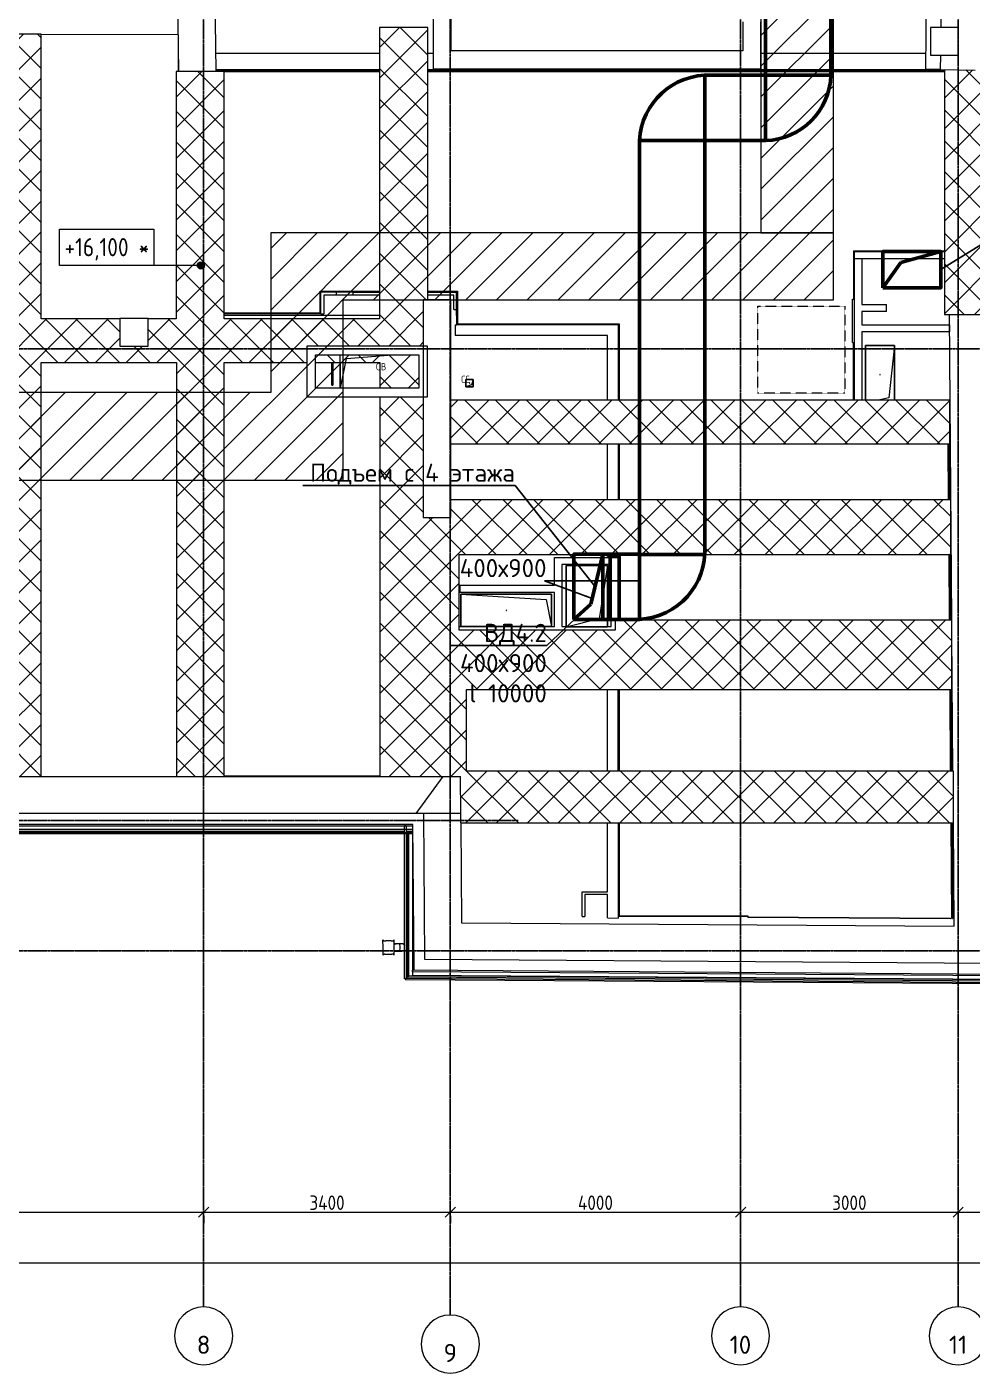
# Model space of a CAD drawing. Header units: millimetres. Extents: x -99936 to 523262, y -63190 to 327013.
# Drawn here: x 453928 to 466957, y 66816 to 85369 of the extents above; entities that cross this region are included whole.
import ezdxf
from ezdxf import colors
from ezdxf.entities.mleader import LeaderData, LeaderLine
from ezdxf.math import Vec2, Vec3

# ---------------------------------------------------------------- set-up
doc = ezdxf.new("R2010")
doc.units = ezdxf.units.MM
doc.linetypes.add('ADSK_Линия сетки', pattern=[25, 20, -2.5, 0, -2.5])
doc.linetypes.add('ADSK_Штриховая_ш3 п1_5', pattern=[4.5, 3, -1.5])
for name, color, linetype, lineweight in [('0_АР', 8, 'Continuous', 20), ('Аннотация', 7, 'Continuous', 9), ('ДУ', 5, 'Continuous', 50), ('Оси', 7, 'Continuous', 9), ('ПОДПОР', 1, 'Continuous', 50)]:
    doc.layers.add(name, color=color, linetype=linetype, lineweight=lineweight)
doc.layers.add('Обобщенные модели', color=5, linetype='Continuous', lineweight=18, true_color=0x0000ff)
doc.styles.add('GOST Common_1', font='GOST Common_0.ttf', dxfattribs={"width": 0.9, "height": 200})
doc.styles.add('GOST Common_3', font='GOST Common_0.ttf', dxfattribs={"width": 0.9, "height": 100})
doc.styles.add('ISOCPEUR', font='isocpeur.ttf', dxfattribs={"height": 250})
doc.dimstyles.new('ADSK_Основной_2_5_мм_Оси', dxfattribs={"dimscale": 304.8, "dimtxt": 251.428749, "dimasz": 0.463911, "dimexe": 0.492126, "dimexo": 0.492126, "dimgap": 0.098425, "dimtad": 1, "dimrnd": 0.01, "dimdsep": 46, "dimtxsty": 'GOST Common_1', "dimblk1": 'OBLIQUE', "dimblk2": 'OBLIQUE', "dimsah": 1, "dimcen": 0.09, "dimdle": 0.492126, "dimazin": 2, "dimtfac": 1, "dimtdec": 4, "dimtix": 1, "dimtmove": 0, "dimatfit": 3, "dimfxl": 1, "dimtvp": 1, "dimtolj": 1, "dimtzin": 0, "dimlwd": 20, "dimlwe": 20, "dimarcsym": 2})
pattern_1 = [(45, (417914.95, 72638.46), (-212.132, 212.132), [])]

# ---------------------------------------------------------------- blocks, each defined once
blk = doc.blocks.new('Водосток - Тип 1 _карниз больше 490мм_-5298490-План чердака копия 2')
at = {"layer": 'Обобщенные модели'}
for p, q in [((19, 415), (125, 415)), ((125, 415), (231, 415)), ((125, 265), (19, 265)), ((75, 265), (75, 194)), ((75, 265), (75, 264)), ((75, 236), (75, 194)), ((231, 265), (125, 265)), ((175, 194), (175, 265)), ((175, 264), (175, 265)), ((175, 194), (175, 236)), ((120, 8), (120, -10)), ((130, -10), (130, 8)), ((175, 177), (175, 175)), ((175, 174), (175, 173))]:
    blk.add_line(p, q, dxfattribs=at)
at = {"layer": 'Обобщенные модели', "flags": 128}
for points in [[(75, 236), (75, 242), (75, 248), (75, 253), (75, 258), (75, 264), (75, 265)], [(75, 264), (75, 258), (75, 252), (75, 247), (75, 242), (75, 236), (75, 231), (75, 226), (75, 221), (75, 216), (75, 212), (75, 207), (75, 203), (75, 199), (75, 195), (75, 191), (75, 188), (75, 184), (75, 181), (75, 178), (75, 175), (75, 173), (75, 171), (75, 168), (75, 167), (75, 165), (75, 164), (75, 162), (75, 161), (75, 161), (75, 160), (75, 160), (75, 160)], [(175, 265), (175, 261), (175, 255), (175, 250), (175, 244), (175, 239), (175, 236)], [(175, 160), (175, 160), (175, 160), (175, 161), (175, 162), (175, 163), (175, 164), (175, 166), (175, 168), (175, 170), (175, 172), (175, 174), (175, 177), (175, 180), (175, 183), (175, 186), (175, 190), (175, 193), (175, 197), (175, 201), (175, 205), (175, 210), (175, 214), (175, 219), (175, 224), (175, 229), (175, 234), (175, 239), (175, 245), (175, 250), (175, 256), (175, 261), (175, 264)], [(75, 173), (75, 174), (75, 177), (75, 180), (75, 183)]]:
    blk.add_lwpolyline(points, dxfattribs=at)
at = {"layer": 'Обобщенные модели'}
for start, end in [(164.8376, 236.0751), (303.1681, 14.9145)]:
    blk.add_arc((125, 160), 52, start, end, dxfattribs=at)
for start_param, end_param in [(0, 1.570796), (0, 1.570796), (1.570796, 3.141593), (1.570796, 3.141593)]:
    blk.add_ellipse((125, 194), major_axis=(-50, 0), ratio=0.309017, start_param=start_param, end_param=end_param, dxfattribs=at)
for points in [[(19, 265), (21, 265), (25, 266), (29, 269), (31, 272), (32, 275), (32, 277), (32, 279), (32, 282), (32, 284), (32, 286), (32, 289), (32, 291), (31, 294), (31, 297), (31, 300), (30, 303), (30, 306), (29, 309), (29, 312), (29, 316), (28, 320), (28, 326), (27, 335), (27, 345), (28, 354), (28, 360), (29, 364), (29, 368), (29, 371), (30, 374), (30, 377), (31, 380), (31, 383), (31, 386), (32, 389), (32, 391), (32, 394), (32, 396), (32, 398), (32, 401), (32, 403), (32, 405), (31, 408), (29, 411), (25, 414), (21, 415), (19, 415)], [(231, 415), (229, 415), (225, 414), (221, 411), (219, 408), (218, 405), (218, 403), (218, 401), (218, 398), (218, 396), (218, 394), (218, 391), (218, 389), (219, 386), (219, 383), (219, 380), (220, 377), (220, 374), (221, 371), (221, 368), (221, 364), (222, 360), (222, 354), (223, 345), (223, 335), (222, 326), (222, 320), (221, 316), (221, 312), (221, 309), (220, 306), (220, 303), (219, 300), (219, 297), (219, 294), (218, 291), (218, 289), (218, 286), (218, 284), (218, 282), (218, 279), (218, 277), (218, 275), (219, 272), (221, 269), (225, 266), (229, 265), (231, 265)]]:
    blk.add_open_spline(points, degree=3, knots=[-1, -1, -1, -1, -0.941176, -0.882353, -0.852941, -0.823529, -0.808824, -0.794118, -0.779412, -0.764706, -0.75, -0.735294, -0.720588, -0.705882, -0.691176, -0.676471, -0.661765, -0.647059, -0.632353, -0.617647, -0.602941, -0.588235, -0.558824, -0.529412, -0.470588, -0.441176, -0.411765, -0.397059, -0.382353, -0.367647, -0.352941, -0.338235, -0.323529, -0.308824, -0.294118, -0.279412, -0.264706, -0.25, -0.235294, -0.220588, -0.205882, -0.191176, -0.176471, -0.147059, -0.117647, -0.058824, 0, 0, 0, 0], dxfattribs=at)
blk = doc.blocks.new('GM_Отверстие прямоугольное _в плите_ - Отверстие-6377787-План чердака копия 2')
at = {"layer": 'Обобщенные модели'}
for p, q in [((-561, -242), (-561, 218)), ((-477, 167), (159, 218)), ((-561, 112), (-561, -242)), ((-559, -242), (-477, 167))]:
    blk.add_line(p, q, dxfattribs=at)
blk = doc.blocks.new('GM_Отверстие прямоугольное _в плите_ - Отверстие-3479559-План чердака копия 2')
at = {"layer": 'Обобщенные модели'}
for p, q in [((-50, -50), (-50, 50)), ((-50, 50), (50, 50)), ((50, 50), (-50, 50)), ((-50, 50), (-50, -50)), ((-50, -50), (-25, 25)), ((-25, 25), (50, 50)), ((50, 50), (50, -50)), ((50, -50), (50, 50)), ((50, -50), (-50, -50)), ((-50, -50), (50, -50))]:
    blk.add_line(p, q, dxfattribs=at)
for start, end in [(360, 180), (180, 360), (60, 165), (300, 360), (195, 270)]:
    blk.add_arc((0, 0), 2.5, start, end, dxfattribs=at)
blk = doc.blocks.new('GM_Отверстие прямоугольное _в плите_ - Отверстие-7244708-План чердака копия 2')
at = {"layer": 'Обобщенные модели'}
for p, q in [((-200, -400), (-200, 350)), ((-200, 350), (-200, -400)), ((-200, -400), (-120, 320)), ((-120, 320), (2, 350)), ((200, 350), (200, -400)), ((200, -400), (200, 350)), ((200, -400), (-200, -400)), ((-200, -400), (200, -400))]:
    blk.add_line(p, q, dxfattribs=at)
for start, end in [(360, 180), (180, 360), (60, 165), (300, 360), (195, 270)]:
    blk.add_arc((0, 0), 2.5, start, end, dxfattribs=at)
blk = doc.blocks.new('GM_Отверстие прямоугольное _в плите_ - Отверстие-7245768-План чердака копия 2')
at = {"layer": 'Обобщенные модели'}
for p, q in [((-285, -425), (-285, 425)), ((-285, 425), (285, 425)), ((-285, 420), (-285, -425)), ((-171, 311), (285, 425)), ((285, 425), (285, -425)), ((285, -425), (285, 420)), ((-285, -425), (-171, 311)), ((285, -425), (-285, -425)), ((-285, -425), (285, -425))]:
    blk.add_line(p, q, dxfattribs=at)
for start, end in [(360, 180), (180, 360), (60, 165), (300, 360), (195, 270)]:
    blk.add_arc((0, 0), 2.5, start, end, dxfattribs=at)
blk = doc.blocks.new('GM_Отверстие прямоугольное _в плите_ - Отверстие-V10-План чердака копия 2')
at = {"layer": 'Обобщенные модели'}
for p, q in [((-285, -425), (-285, 425)), ((-285, 425), (285, 425)), ((-285, 420), (-285, -425)), ((-171, 311), (285, 425)), ((285, 425), (285, -425)), ((285, -425), (285, 420)), ((-285, -425), (-171, 311)), ((285, -425), (-285, -425)), ((-285, -425), (285, -425))]:
    blk.add_line(p, q, dxfattribs=at)
for start, end in [(360, 180), (180, 360), (60, 165), (300, 360), (195, 270)]:
    blk.add_arc((0, 0), 2.5, start, end, dxfattribs=at)
blk = doc.blocks.new('GM_Отверстие прямоугольное _в плите_ - Отверстие-7259121-План чердака копия 2')
at = {"layer": 'Обобщенные модели'}
for p, q in [((-225, -625), (-225, 625)), ((-225, 625), (225, 625)), ((225, 625), (-225, 625)), ((-225, 625), (-225, -625)), ((-150, 550), (225, 625)), ((225, 625), (225, -625)), ((-225, -625), (-150, 550)), ((225, -625), (-225, -625)), ((-225, -625), (225, -625))]:
    blk.add_line(p, q, dxfattribs=at)
for start, end in [(360, 180), (180, 360), (60, 165), (300, 360), (195, 270)]:
    blk.add_arc((0, 0), 2.5, start, end, dxfattribs=at)
blk = doc.blocks.new('Ось сетки - Круг_Ø8 мм-8258-План чердака копия 2')
at = {"layer": 'Оси', "lineweight": 20}
for start, end in [(360, 180), (180, 360)]:
    blk.add_arc((0, 0), 4, start, end, dxfattribs=at)
blk = doc.blocks.new('_Oblique')
at = {"color": 0, "linetype": 'ByBlock', "lineweight": -2}
blk.add_line((-0.5, -0.5), (0.5, 0.5), dxfattribs=at)
blk = doc.blocks.new('*D2361')
at = {"color": 0, "lineweight": 20, "transparency": 16777216}
for p, q in [((411265, 68334), (473415, 68334)), ((411415, 68284), (411415, 68184)), ((473265, 68284), (473265, 68184))]:
    blk.add_line(p, q, dxfattribs=at)
at = {"layer": 'Defpoints', "color": 0, "transparency": 16777216}
for p in [(411415, 68434), (473265, 68434), (473265, 68334)]:
    blk.add_point(p, dxfattribs=at)
at = {"color": 0, "lineweight": 20, "transparency": 16777216, "xscale": 141.4, "yscale": 141.4, "zscale": 141.4, "rotation": 180}
blk.add_blockref('_Oblique', (411415, 68334), dxfattribs=at)
at = {"color": 0, "lineweight": 20, "transparency": 16777216, "xscale": 141.4, "yscale": 141.4, "zscale": 141.4}
blk.add_blockref('_Oblique', (473265, 68334), dxfattribs=at)
at = {"color": 0, "lineweight": 20, "transparency": 16777216, "insert": (442340, 68464), "char_height": 200, "width": 889.8, "attachment_point": 5, "style": 'GOST Common_1'}
blk.add_mtext('\\A1;61850', dxfattribs=at)
blk = doc.blocks.new('*D2369')
at = {"color": 0, "lineweight": 20, "transparency": 16777216}
for p, q in [((448315, 69034), (456515, 69034)), ((448465, 68984), (448465, 68884)), ((456365, 68984), (456365, 68884))]:
    blk.add_line(p, q, dxfattribs=at)
at = {"layer": 'Defpoints', "color": 0, "transparency": 16777216}
for p in [(448465, 69134), (456365, 69134), (456365, 69034)]:
    blk.add_point(p, dxfattribs=at)
at = {"color": 0, "lineweight": 20, "transparency": 16777216, "xscale": 141.4, "yscale": 141.4, "zscale": 141.4, "rotation": 180}
blk.add_blockref('_Oblique', (448465, 69034), dxfattribs=at)
at = {"color": 0, "lineweight": 20, "transparency": 16777216, "xscale": 141.4, "yscale": 141.4, "zscale": 141.4}
blk.add_blockref('_Oblique', (456365, 69034), dxfattribs=at)
at = {"color": 0, "lineweight": 20, "transparency": 16777216, "insert": (452415, 69164), "char_height": 200, "width": 756.84, "attachment_point": 5, "style": 'GOST Common_1'}
blk.add_mtext('\\A1;7900', dxfattribs=at)
blk = doc.blocks.new('*D2370')
at = {"color": 0, "lineweight": 20, "transparency": 16777216}
for p, q in [((456215, 69034), (459915, 69034)), ((456365, 68984), (456365, 68884)), ((459765, 68984), (459765, 68884))]:
    blk.add_line(p, q, dxfattribs=at)
at = {"layer": 'Defpoints', "color": 0, "transparency": 16777216}
for p in [(456365, 69134), (459765, 69134), (459765, 69034)]:
    blk.add_point(p, dxfattribs=at)
at = {"color": 0, "lineweight": 20, "transparency": 16777216, "xscale": 141.4, "yscale": 141.4, "zscale": 141.4, "rotation": 180}
blk.add_blockref('_Oblique', (456365, 69034), dxfattribs=at)
at = {"color": 0, "lineweight": 20, "transparency": 16777216, "xscale": 141.4, "yscale": 141.4, "zscale": 141.4}
blk.add_blockref('_Oblique', (459765, 69034), dxfattribs=at)
at = {"color": 0, "lineweight": 20, "transparency": 16777216, "insert": (458065, 69164), "char_height": 200, "width": 782.41, "attachment_point": 5, "style": 'GOST Common_1'}
blk.add_mtext('\\A1;3400', dxfattribs=at)
blk = doc.blocks.new('*D2371')
at = {"color": 0, "lineweight": 20, "transparency": 16777216}
for p, q in [((459615, 69034), (463915, 69034)), ((459765, 68984), (459765, 68884)), ((463765, 68984), (463765, 68884))]:
    blk.add_line(p, q, dxfattribs=at)
at = {"layer": 'Defpoints', "color": 0, "transparency": 16777216}
for p in [(459765, 69134), (463765, 69134), (463765, 69034)]:
    blk.add_point(p, dxfattribs=at)
at = {"color": 0, "lineweight": 20, "transparency": 16777216, "xscale": 141.4, "yscale": 141.4, "zscale": 141.4, "rotation": 180}
blk.add_blockref('_Oblique', (459765, 69034), dxfattribs=at)
at = {"color": 0, "lineweight": 20, "transparency": 16777216, "xscale": 141.4, "yscale": 141.4, "zscale": 141.4}
blk.add_blockref('_Oblique', (463765, 69034), dxfattribs=at)
at = {"color": 0, "lineweight": 20, "transparency": 16777216, "insert": (461765, 69164), "char_height": 200, "width": 782.41, "attachment_point": 5, "style": 'GOST Common_1'}
blk.add_mtext('\\A1;4000', dxfattribs=at)
blk = doc.blocks.new('*D2372')
at = {"color": 0, "lineweight": 20, "transparency": 16777216}
for p, q in [((463615, 69034), (466915, 69034)), ((463765, 68984), (463765, 68884)), ((466765, 68984), (466765, 68884))]:
    blk.add_line(p, q, dxfattribs=at)
at = {"layer": 'Defpoints', "color": 0, "transparency": 16777216}
for p in [(463765, 69134), (466765, 69134), (466765, 69034)]:
    blk.add_point(p, dxfattribs=at)
at = {"color": 0, "lineweight": 20, "transparency": 16777216, "xscale": 141.4, "yscale": 141.4, "zscale": 141.4, "rotation": 180}
blk.add_blockref('_Oblique', (463765, 69034), dxfattribs=at)
at = {"color": 0, "lineweight": 20, "transparency": 16777216, "xscale": 141.4, "yscale": 141.4, "zscale": 141.4}
blk.add_blockref('_Oblique', (466765, 69034), dxfattribs=at)
at = {"color": 0, "lineweight": 20, "transparency": 16777216, "insert": (465265, 69164), "char_height": 200, "width": 756.84, "attachment_point": 5, "style": 'GOST Common_1'}
blk.add_mtext('\\A1;3000', dxfattribs=at)
blk = doc.blocks.new('*D2373')
at = {"color": 0, "lineweight": 20, "transparency": 16777216}
for p, q in [((466615, 69034), (473415, 69034)), ((466765, 68984), (466765, 68884)), ((473265, 68984), (473265, 68884))]:
    blk.add_line(p, q, dxfattribs=at)
at = {"layer": 'Defpoints', "color": 0, "transparency": 16777216}
for p in [(466765, 69134), (473265, 69134), (473265, 69034)]:
    blk.add_point(p, dxfattribs=at)
at = {"color": 0, "lineweight": 20, "transparency": 16777216, "xscale": 141.4, "yscale": 141.4, "zscale": 141.4, "rotation": 180}
blk.add_blockref('_Oblique', (466765, 69034), dxfattribs=at)
at = {"color": 0, "lineweight": 20, "transparency": 16777216, "xscale": 141.4, "yscale": 141.4, "zscale": 141.4}
blk.add_blockref('_Oblique', (473265, 69034), dxfattribs=at)
at = {"color": 0, "lineweight": 20, "transparency": 16777216, "insert": (470015, 69164), "char_height": 200, "width": 756.84, "attachment_point": 5, "style": 'GOST Common_1'}
blk.add_mtext('\\A1;6500', dxfattribs=at)
blk = doc.blocks.new('*D2374')
at = {"color": 0, "lineweight": 20, "transparency": 16777216}
for p, q in [((411265, 68334), (473415, 68334)), ((411415, 68284), (411415, 68184)), ((473265, 68284), (473265, 68184))]:
    blk.add_line(p, q, dxfattribs=at)
at = {"layer": 'Defpoints', "color": 0, "transparency": 16777216}
for p in [(411415, 68434), (473265, 68434), (473265, 68334)]:
    blk.add_point(p, dxfattribs=at)
at = {"color": 0, "lineweight": 20, "transparency": 16777216, "xscale": 141.4, "yscale": 141.4, "zscale": 141.4, "rotation": 180}
blk.add_blockref('_Oblique', (411415, 68334), dxfattribs=at)
at = {"color": 0, "lineweight": 20, "transparency": 16777216, "xscale": 141.4, "yscale": 141.4, "zscale": 141.4}
blk.add_blockref('_Oblique', (473265, 68334), dxfattribs=at)
at = {"color": 0, "lineweight": 20, "transparency": 16777216, "insert": (442340, 68464), "char_height": 200, "width": 889.8, "attachment_point": 5, "style": 'GOST Common_1'}
blk.add_mtext('\\A1;61850', dxfattribs=at)
blk = doc.blocks.new('Высотные отметки - Рамка-12095-План чердака копия 2')
at = {"layer": 'Аннотация'}
for p, q in [((-6.5, 0), (-6.5, 5)), ((-6.5, 5), (6.5, 5)), ((6.5, 5), (6.5, 0)), ((6.5, 0), (-6.5, 0))]:
    blk.add_line(p, q, dxfattribs=at)

msp = doc.modelspace()

# ---------------------------------------------------------------- hatches: boundary and pattern name
at = {"layer": '0_АР', "lineweight": 9}
h = msp.add_hatch(dxfattribs=at)
h.set_pattern_fill('FP_3', color=256, style=0, pattern_type=2)
h.set_pattern_definition(pattern_1)
h.paths.add_polyline_path([(465046.712, 82530.716), (465046.712, 85583.455), (469079.032, 85583.455), (469079.032, 110294.124), (468079.032, 110294.124), (468078.003, 104677.157), (465433.273, 104677.157), (465433.273, 103677.157), (468079.032, 103677.157), (468079.032, 86583.455), (464046.712, 86583.455), (464046.712, 82530.716)])
h = msp.add_hatch(dxfattribs=at)
h.set_pattern_fill('FP_3', color=256, style=0, pattern_type=2)
h.set_pattern_definition(pattern_1)
h.paths.add_polyline_path([(453334.005, 79120.978), (458288.314, 79120.978), (458288.314, 81607.884), (465046.712, 81607.884), (465046.712, 82530.716), (457288.314, 82530.716), (457288.314, 80328.765), (452832.534, 80328.765), (452832.534, 84028.765), (451832.534, 84028.765), (451832.534, 80120.978), (424674.041, 80120.978), (424674.041, 84460.274), (420571.259, 84460.274), (420571.259, 86583.455), (416772.864, 86583.455), (416772.864, 109113.455), (415772.864, 109113.455), (415772.864, 98481.388), (412897.222, 98481.388), (412897.222, 97481.388), (415772.864, 97481.388), (415772.864, 85583.455), (419571.259, 85583.455), (419571.259, 83357.205), (423674.041, 83357.205), (423674.041, 79120.978), (453170.458, 79120.978)])
h = msp.add_hatch(dxfattribs=at)
h.set_pattern_fill('FP_1', color=256, style=0, pattern_type=2)
h.set_pattern_definition([(45, (417914.95, 72638.46), (-212.132, 212.132), []), (135, (417914.95, 72638.46), (-212.132, -212.132), [])])
h.paths.add_polyline_path([(463838.235, 74397.43), (466701.291, 74397.43), (466701.291, 75112.43), (459988.014, 75112.43), (459988.014, 76237.43), (466678.661, 76237.43), (466678.661, 77192.43), (462038.954, 77192.43), (462038.954, 77053.455), (459888.137, 77053.455), (459888.137, 78097.43), (466662.723, 78097.43), (466662.723, 78852.43), (459771.737, 78852.43), (459771.737, 78607.884), (459391.737, 78607.884), (459391.737, 80271.892), (458793.014, 80271.892), (458793.014, 75036.687), (459904.551, 75036.687), (459908.409, 74526.687), (459904.551, 74526.687), (459904.551, 74397.43), (459908.409, 74397.43)])
h.paths.add_polyline_path([(456646.264, 75036.687), (456649.004, 75036.687), (456649.004, 80745.978), (457785.038, 80745.978), (457785.038, 80971.392), (459391.737, 80971.392), (459392.343, 81607.884), (459454.004, 81607.884), (459454.004, 85362.884), (458789.004, 85362.884), (458789.004, 81345.978), (456649.004, 81345.978), (456649.004, 84757.114), (455984.004, 84757.114), (455984.004, 81345.978), (455598.004, 81345.978), (455598.004, 80971.483), (455208.004, 80971.63), (455208.004, 81345.978), (454124.005, 81345.978), (454124.005, 85269.211), (453334.005, 85269.211), (453334.005, 81345.978), (451189.005, 81345.978), (451189.005, 85269.211), (450554.005, 85269.211), (450554.005, 81345.978), (448344.004, 81345.978), (448344.004, 85269.211), (447644.004, 85269.211), (447644.004, 81345.978), (445584.004, 81345.978), (445584.004, 85277.967), (444899.004, 85279.77), (444899.004, 81345.978), (442794.004, 81345.978), (442794.004, 85288.721), (442084.004, 85288.721), (442084.004, 81345.978), (439959.004, 81345.978), (439959.004, 85296.356), (439284.004, 85296.356), (439284.004, 81345.978), (437214.004, 81345.978), (437214.004, 85303.464), (436519.004, 85303.464), (436519.004, 81345.978), (434233.999, 81345.978), (434233.999, 85313.387), (433548.999, 85313.387), (433548.999, 81345.978), (431553.997, 81345.978), (431553.997, 84833.407), (430728.997, 84833.407), (430728.997, 81345.978), (429447.013, 81345.978), (429447.013, 80995.416), (428927.013, 80995.416), (428927.013, 81345.978), (428733.994, 81345.978), (428733.994, 85332.303), (427948.994, 85332.303), (427948.994, 75036.687), (428771.74, 75036.687), (428771.74, 80745.978), (430728.997, 80745.978), (430728.997, 75705.217), (431553.997, 75705.217), (431553.997, 80745.978), (432360.812, 80745.978), (432360.812, 80971.392), (433750.812, 80971.392), (433750.812, 79860.796), (433548.999, 79860.796), (433548.999, 75036.687), (434233.999, 75036.687), (434233.999, 80745.978), (436519.004, 80745.978), (436519.004, 75036.687), (437214.004, 75036.687), (437214.004, 80745.978), (439284.004, 80745.978), (439284.004, 75036.687), (439959.004, 75036.687), (439959.004, 80745.978), (442084.004, 80745.978), (442084.004, 75036.687), (442794.004, 75036.687), (442794.004, 80745.978), (444899.004, 80745.978), (444899.004, 75036.687), (445584.004, 75036.687), (445584.004, 80745.978), (447575.874, 80745.978), (447575.874, 80971.392), (449155.47, 80971.392), (449155.47, 80745.978), (450554.005, 80745.978), (450554.005, 75036.687), (451189.005, 75036.687), (451189.005, 80745.978), (453334.005, 80745.978), (453334.005, 75705.217), (453489.458, 75705.217), (453489.458, 76097.576), (453639.458, 76097.576), (453639.458, 75612.184), (453489.458, 75612.184), (453489.458, 75573.872), (453334.005, 75573.872), (453334.005, 75036.687), (454124.005, 75036.687), (454124.005, 80745.978), (455988.015, 80745.978), (455988.015, 75036.687)])
h.paths.add_polyline_path([(448344.004, 75036.687), (448344.004, 80279.634), (447644.004, 80279.634), (447644.004, 75036.687)])
h.paths.add_polyline_path([(431553.997, 75036.687), (431553.997, 75573.872), (430728.997, 75573.872), (430728.997, 75036.687)])
h.paths.add_polyline_path([(459888.137, 79622.428), (466652.098, 79622.428), (466652.098, 80227.428), (459771.737, 80227.428), (459771.737, 79622.428)])
h.paths.add_polyline_path([(433548.999, 79980.796), (433630.812, 79980.796), (433630.812, 80851.392), (432480.812, 80851.392), (432480.812, 80745.978), (433548.999, 80745.978), (433548.999, 80120.978)])
h.paths.add_polyline_path([(459331.737, 80391.892), (459331.737, 80851.392), (457905.038, 80851.392), (457905.038, 80745.978), (458793.014, 80745.978), (458793.014, 80391.892), (458892.168, 80391.892)])
h.paths.add_polyline_path([(447695.874, 80399.634), (448344.004, 80399.634), (448344.004, 80745.978), (449035.47, 80745.978), (449035.47, 80851.392), (447695.874, 80851.392), (447695.874, 80745.978)])
h.paths.add_polyline_path([(434232.753, 80821.564), (433751.312, 80821.564), (433751.312, 81201.564), (434232.753, 81201.564), (434232.753, 80823.617)])
h.paths.add_polyline_path([(451653.004, 80962.793), (451148.004, 80962.793), (451148.004, 81342.793), (451653.004, 81342.793), (451653.004, 80962.916)])
h.paths.add_polyline_path([(445048.719, 80979.027), (445048.719, 81359.027), (445524.239, 81358.639), (445524.239, 80979.027), (445165.067, 80979.027)])
h.paths.add_polyline_path([(439417.973, 80985.569), (439417.973, 81365.569), (439807.973, 81365.481), (439807.973, 80985.569), (439553.543, 80985.569)])
h.paths.add_polyline_path([(467325.312, 81407.884), (467325.312, 83602.884), (472984.701, 83602.884), (472984.701, 84312.884), (467325.312, 84312.884), (467325.312, 84977.884), (467200.751, 84977.884), (467198.566, 84773.177), (466574.519, 84779.835), (466574.519, 81407.884), (467219.337, 81407.884)])
h.paths.add_polyline_path([(431479.84, 84964.751), (431553.997, 84964.751), (431553.997, 85322.156), (430728.997, 85322.156), (430728.997, 84964.751)])
at = {"layer": '0_АР'}
h = msp.add_hatch(color=256, dxfattribs=at)
edge = h.paths.add_edge_path()
edge.add_arc((456326.886, 82082.242), 50, 0, 360)

# ---------------------------------------------------------------- linework, layer by layer
at = {"linetype": 'ADSK_Линия сетки'}
for p, q in [((463764.519, 67728.805), (463764.519, 116861.454)), ((466764.519, 67728.805), (466764.519, 116861.454)), ((459764.519, 67615.87), (459764.519, 94302.348)), ((456364.519, 67728.805), (456364.519, 93958.163)), ((407800.225, 80933.455), (473919.807, 80933.455)), ((407800.225, 74433.455), (460700.988, 74433.455)), ((407800.225, 72633.455), (468024.519, 72633.455))]:
    msp.add_line(p, q, dxfattribs=at)
at = {"layer": '0_АР'}
for p, q in [((456437.237, 92779.773), (456531.712, 84760.392)), ((466318.616, 84782.566), (466403.374, 92726.162)), ((459526.712, 87776.572), (459526.712, 84790.975)), ((459776.712, 85040.975), (459776.712, 87535.15)), ((466540.931, 86872.884), (466524.82, 85362.884)), ((464046.712, 86583.455), (464046.712, 82530.716)), ((456021.715, 84757.114), (456009.211, 85818.513)), ((465046.712, 82530.716), (465046.712, 85583.455)), ((459454.004, 85362.884), (458789.004, 85362.884)), ((458789.004, 85362.884), (458789.004, 81345.978)), ((459454.004, 81607.884), (459454.004, 85362.884)), ((463796.712, 85440.975), (463796.712, 85040.975)), ((464046.712, 84790.975), (464046.712, 85440.975)), ((466384.519, 85362.884), (466384.519, 84977.884)), ((466764.519, 85362.884), (466384.519, 85362.884)), ((466764.519, 84977.884), (466764.519, 85362.884)), ((454124.005, 85269.211), (453334.005, 85269.211)), ((454124.005, 81345.978), (454124.005, 85269.211)), ((456015.808, 85258.494), (454124.005, 85263.474)), ((456015.824, 84757.114), (456015.824, 85258.494)), ((456528.796, 85007.884), (458789.004, 85007.884)), ((459454.004, 85007.884), (459526.712, 85007.884)), ((463796.712, 85040.975), (459776.712, 85040.975)), ((464046.712, 85007.884), (466321.021, 85007.884)), ((466384.519, 84977.884), (466764.519, 84977.884)), ((466520.712, 84977.884), (466518.605, 84780.432)), ((459526.712, 84790.975), (464046.712, 84790.975)), ((456649.004, 84757.114), (455984.004, 84757.114)), ((455984.004, 84757.114), (455984.004, 81345.978)), ((456015.824, 84780.392), (456021.441, 84780.392)), ((456021.676, 84760.392), (456015.824, 84760.392)), ((456253.476, 84757.114), (456531.712, 84760.392)), ((456531.476, 84780.392), (458789.004, 84780.392)), ((458789.004, 84760.392), (456531.712, 84760.392)), ((456649.004, 81345.978), (456649.004, 84757.114)), ((458789.004, 84748.392), (456649.004, 84748.392)), ((459454.004, 84780.392), (466518.605, 84780.392)), ((466574.519, 84760.392), (459454.004, 84760.392)), ((466574.519, 84748.392), (459454.004, 84748.392)), ((466518.605, 84780.432), (466318.616, 84782.566)), ((466518.605, 84780.432), (466998.578, 84775.31)), ((466574.519, 84779.835), (466574.519, 81407.884)), ((465046.712, 82530.716), (457288.314, 82530.716)), ((457288.314, 82530.716), (457288.314, 80328.765)), ((464046.712, 82530.716), (465046.712, 82530.716)), ((465046.712, 81607.884), (465046.712, 82530.716)), ((465323.454, 82284.884), (466574.519, 82284.884)), ((465323.454, 82284.884), (465323.454, 82272.884)), ((465325.454, 82272.884), (465323.454, 82272.884)), ((465325.454, 81617.884), (465325.454, 82272.884)), ((465337.454, 80227.428), (465337.454, 82272.884)), ((465337.454, 82272.884), (466574.519, 82272.884)), ((466574.519, 82172.884), (465337.454, 82172.884)), ((465437.454, 82172.884), (465437.454, 81545.512)), ((457969.084, 81428.693), (457969.084, 81725.8)), ((457969.084, 81725.8), (458789.004, 81725.8)), ((457981.084, 81416.693), (457981.084, 81713.8)), ((458425.335, 81713.8), (457981.084, 81713.8)), ((458789.004, 81673.8), (458021.084, 81673.8)), ((458021.084, 81673.8), (458021.084, 81416.693)), ((458195.335, 81673.8), (458195.335, 81713.8)), ((458425.335, 81713.8), (458789.004, 81713.8)), ((458425.335, 81673.8), (458425.335, 81713.8)), ((459454.004, 81725.8), (459863.037, 81725.8)), ((459454.004, 81713.8), (459851.037, 81713.8)), ((459811.037, 81673.8), (459454.004, 81673.8)), ((459811.037, 81476.368), (459811.037, 81673.8)), ((459851.037, 81474.818), (459851.037, 81713.8)), ((459863.037, 81725.8), (459863.037, 81474.818)), ((458288.314, 79120.978), (458288.314, 81607.884)), ((458288.314, 81607.884), (465046.712, 81607.884)), ((459391.737, 81607.884), (459391.737, 78607.884)), ((459771.737, 81607.884), (459391.737, 81607.884)), ((459771.737, 78607.884), (459771.737, 81607.884)), ((459811.037, 81476.368), (459851.037, 81476.368)), ((459863.037, 81517.401), (459851.037, 81517.269)), ((459853.821, 81265.512), (459851.037, 81517.269)), ((459863.037, 81474.818), (459851.037, 81474.818)), ((459863.037, 81517.401), (459865.689, 81277.512)), ((465309.454, 81017.884), (465309.454, 81617.884)), ((465309.454, 81617.884), (465325.454, 81617.884)), ((465437.454, 81545.512), (465777.454, 81545.512)), ((465777.454, 81445.512), (465777.454, 81545.512)), ((455208.004, 81345.978), (454124.005, 81345.978)), ((455148.122, 81345.978), (455148.122, 81351.483)), ((455148.122, 81351.483), (455208.004, 81351.483)), ((455598.004, 81351.483), (455208.004, 81351.483)), ((455208.004, 81351.483), (455208.004, 80971.483)), ((455598.004, 80971.483), (455598.004, 81351.483)), ((455984.004, 81345.978), (455598.004, 81345.978)), ((456649.004, 81428.693), (457969.084, 81428.693)), ((457981.084, 81416.693), (456649.004, 81416.693)), ((456649.004, 81396.693), (458789.004, 81396.693)), ((458789.004, 81345.978), (456649.004, 81345.978)), ((457981.084, 81416.693), (458021.084, 81416.693)), ((459831.71, 81265.512), (459853.821, 81265.512)), ((459831.71, 81265.512), (459831.71, 81115.512)), ((462079.954, 81265.512), (459853.821, 81265.512)), ((459865.689, 81277.512), (462091.954, 81277.512)), ((462079.954, 81265.512), (462079.954, 80227.428)), ((462091.954, 81277.512), (462091.954, 80227.428)), ((465437.454, 81445.512), (465437.454, 81265.512)), ((465777.454, 81445.512), (465437.454, 81445.512)), ((465437.454, 81265.512), (466646.373, 81265.512)), ((466574.519, 81407.884), (467325.312, 81407.884)), ((466677.286, 77192.389), (466645.292, 81407.884)), ((466646.373, 81265.512), (466646.373, 81165.512)), ((461929.954, 81115.512), (459831.71, 81115.512)), ((461929.954, 80227.428), (461929.954, 81115.512)), ((466646.373, 81165.512), (465437.454, 81165.512)), ((465437.454, 81165.512), (465437.454, 80227.428)), ((455208.004, 80971.483), (455598.004, 80971.483)), ((459451.737, 80971.392), (457785.038, 80971.392)), ((457785.038, 80971.392), (457785.038, 80271.892)), ((459451.737, 80271.892), (459451.737, 80971.392)), ((465309.454, 81017.884), (465320.454, 81017.884)), ((465320.454, 80227.428), (465320.454, 81017.884)), ((454124.005, 75036.687), (454124.005, 80745.978)), ((454124.005, 80745.978), (455988.015, 80745.978)), ((455988.015, 80745.978), (455988.015, 75036.687)), ((456649.004, 75036.687), (456649.004, 80745.978)), ((456649.004, 80745.978), (457785.038, 80745.978)), ((457905.038, 80851.392), (459331.737, 80851.392)), ((457905.038, 80391.892), (457905.038, 80851.392)), ((457905.038, 80745.978), (458793.014, 80745.978)), ((458131.454, 80433.656), (458131.454, 80745.978)), ((458143.454, 80745.978), (458143.454, 80433.656)), ((458793.014, 80745.978), (458793.014, 80391.892)), ((459331.737, 80851.392), (459331.737, 80391.892)), ((459331.737, 80391.892), (457905.038, 80391.892)), ((458131.454, 80433.656), (458143.454, 80433.656)), ((457288.314, 80328.765), (452832.534, 80328.765)), ((457785.038, 80271.892), (459451.737, 80271.892)), ((458793.014, 80271.892), (458793.014, 75036.687)), ((466652.098, 80227.428), (459771.737, 80227.428)), ((466652.098, 79622.428), (466652.098, 80227.428)), ((466652.098, 80047.955), (466655.613, 80047.955)), ((466656.372, 79947.955), (466652.098, 79947.955)), ((459771.737, 79622.428), (466652.098, 79622.428)), ((461929.954, 78852.43), (461929.954, 79622.428)), ((462079.954, 79622.428), (462079.954, 78852.43)), ((462091.954, 79622.428), (462091.954, 78852.43)), ((466632.686, 78852.43), (466626.842, 79622.428)), ((466638.842, 79622.428), (466644.686, 78852.43)), ((423674.041, 79120.978), (458288.314, 79120.978)), ((466662.723, 78852.43), (459771.737, 78852.43)), ((466662.723, 78097.43), (466662.723, 78852.43)), ((459391.737, 78607.884), (459771.737, 78607.884)), ((459888.137, 77053.455), (459888.137, 78097.43)), ((459888.137, 78097.43), (466662.723, 78097.43)), ((461199.954, 78058.455), (462079.954, 78058.455)), ((461199.954, 77675.293), (461199.954, 78058.455)), ((461979.954, 77958.455), (461299.954, 77958.455)), ((461299.954, 77958.455), (461299.954, 77103.455)), ((461929.954, 78070.455), (461929.954, 78097.43)), ((461929.954, 78070.455), (462079.954, 78070.455)), ((461979.954, 77103.455), (461979.954, 77958.455)), ((462079.954, 78058.455), (462079.954, 78097.43)), ((462079.954, 78058.455), (462079.954, 77192.43)), ((462091.954, 78097.43), (462091.954, 77192.43)), ((466645.285, 77192.43), (466638.416, 78097.43)), ((466650.416, 78097.43), (466657.285, 77192.43)), ((459893.521, 77675.293), (461199.954, 77675.293)), ((459893.521, 77675.293), (459894.627, 77575.293)), ((461199.954, 77575.293), (459894.627, 77575.293)), ((461199.954, 77103.455), (461199.954, 77575.293)), ((466678.661, 77192.43), (462038.954, 77192.43)), ((462038.954, 77192.43), (462038.954, 77053.455)), ((466678.661, 76237.43), (466678.661, 77192.43)), ((459888.137, 77103.455), (461199.954, 77103.455)), ((462038.954, 77053.455), (459888.137, 77053.455)), ((461299.954, 77103.455), (461979.954, 77103.455)), ((466693.072, 75112.43), (466678.661, 77011.178)), ((459988.014, 75112.43), (459988.014, 76237.43)), ((459988.014, 76237.43), (466678.661, 76237.43)), ((461929.954, 75112.43), (461929.954, 76237.43)), ((462079.954, 75112.43), (462079.954, 76237.43)), ((462091.954, 76237.43), (462091.954, 75112.43)), ((466661.071, 75112.43), (466652.533, 76237.43)), ((466664.533, 76237.43), (466673.071, 75112.43)), ((425337.645, 75036.687), (459904.551, 75036.687)), ((456649.004, 75048.687), (458793.014, 75048.687)), ((459295.08, 74526.687), (459665.783, 75036.687)), ((459908.409, 74526.687), (459904.551, 75036.687)), ((466701.291, 75112.43), (459988.014, 75112.43)), ((466701.291, 74397.43), (466701.291, 75112.43)), ((459908.409, 74526.687), (446968.207, 74526.687)), ((459413.602, 72515.964), (459398.394, 74526.687)), ((459904.551, 74526.687), (459904.551, 74397.43)), ((425743.088, 74356.687), (459244.954, 74356.687)), ((459244.954, 74306.687), (425873.088, 74306.687)), ((425873.088, 74286.687), (459134.793, 74286.687)), ((425873.088, 74266.687), (459244.954, 74266.687)), ((459244.954, 74246.687), (425873.088, 74246.687)), ((459249.524, 74376.687), (446968.207, 74376.687)), ((459134.793, 72247.842), (459134.793, 74356.687)), ((459154.793, 74356.687), (459134.793, 74356.687)), ((459154.793, 74356.687), (459154.793, 72247.842)), ((459154.793, 74286.687), (459244.954, 74286.687)), ((459174.793, 74246.687), (459174.793, 72277.632)), ((459194.793, 72297.492), (459194.793, 74246.687)), ((459244.793, 74246.687), (459244.793, 72367.143)), ((459244.954, 74356.687), (459244.954, 74246.687)), ((459264.724, 72367.003), (459249.524, 74376.687)), ((459904.551, 74397.43), (466701.291, 74397.43)), ((459909.386, 74397.43), (459919.786, 73022.433)), ((461929.954, 73450.53), (461929.954, 74397.43)), ((462079.954, 74397.43), (462079.954, 73087.309)), ((462091.954, 74397.43), (462091.954, 73119.267)), ((466676.489, 73081.036), (466666.498, 74397.43)), ((466678.498, 74397.43), (466688.488, 73081.127)), ((466709.295, 72974.891), (466698.499, 74397.43)), ((461579.954, 73450.53), (461929.954, 73450.53)), ((461579.954, 73110.53), (461579.954, 73450.53)), ((461929.954, 73410.53), (461619.954, 73410.53)), ((461619.954, 73410.53), (461619.954, 73110.53)), ((461929.954, 73088.359), (461929.954, 73410.53)), ((461579.954, 73110.53), (461619.954, 73110.53)), ((463865.841, 73107.267), (462079.954, 73107.267)), ((462091.954, 73119.267), (463865.841, 73119.267)), ((463865.88, 73105.227), (463865.803, 73093.227)), ((463865.841, 73119.267), (463865.841, 73107.267)), ((463865.88, 73105.227), (466658.441, 73087.243)), ((459919.786, 73022.433), (466709.295, 72974.891)), ((461929.954, 73088.359), (462079.954, 73087.309)), ((466658.532, 73075.242), (463865.803, 73093.227)), ((466658.532, 73075.242), (466658.441, 73087.243)), ((466676.489, 73081.036), (466688.488, 73081.127)), ((459244.874, 72347.142), (459244.723, 72367.143)), ((467394.36, 72310.078), (459244.723, 72367.143)), ((467223.208, 72461.28), (459413.602, 72515.964)), ((459154.793, 72247.842), (459134.793, 72247.842)), ((459144.863, 72257.842), (459144.723, 72237.843)), ((467495.207, 72179.371), (459144.723, 72237.843)), ((459144.863, 72257.842), (467485.2, 72199.442)), ((459164.793, 72267.702), (459154.793, 72267.702)), ((459164.863, 72277.702), (459164.723, 72257.703)), ((459164.863, 72277.702), (467485.049, 72219.443)), ((459184.793, 72287.562), (459174.793, 72287.562)), ((459184.863, 72297.562), (459184.723, 72277.563)), ((459184.863, 72297.562), (467464.896, 72239.584)), ((459244.793, 72357.887), (459244.793, 72297.142)), ((459245.143, 72347.14), (459244.793, 72297.141)), ((467419.529, 72239.9), (459244.793, 72297.141)), ((467444.516, 72289.727), (459244.874, 72347.142))]:
    msp.add_line(p, q, dxfattribs=at)
at = {"layer": '0_АР', "lineweight": 20}
for p, q in [((455308.665, 82082.242), (455026.026, 82082.242)), ((456326.886, 82082.242), (455308.665, 82082.242))]:
    msp.add_line(p, q, dxfattribs=at)
at = {"layer": '0_АР', "linetype": 'ADSK_Штриховая_ш3 п1_5'}
for p, q in [((464003.308, 81520.56), (465202.908, 81520.56)), ((464003.308, 80320.96), (464003.308, 81520.56)), ((465202.908, 81520.56), (465202.908, 80320.96)), ((465202.908, 80320.96), (464003.308, 80320.96))]:
    msp.add_line(p, q, dxfattribs=at)
at = {"layer": '0_АР'}
msp.add_circle((456326.886, 82082.242), 50, dxfattribs=at)
at = {"layer": 'ДУ'}
for p, q in [((461703.231, 77414.108), (461867.954, 78103.455)), ((461467.954, 77203.455), (461703.231, 77414.108))]:
    msp.add_line(p, q, dxfattribs=at)
for points in [[(464109.813, 87579.799), (464109.813, 84703.842), (465009.813, 84703.842), (465009.813, 87579.799)], [(463273.603, 84703.842), (464109.813, 84703.842), (464109.813, 83803.842), (463273.603, 83803.842)], [(462373.603, 83803.842), (462373.603, 78097.43), (463273.603, 78097.43), (463273.603, 83803.842)], [(461467.954, 77203.455), (461467.954, 78103.455), (461867.954, 78103.455), (461867.954, 77203.455)], [(461867.954, 78103.455), (462093.954, 78103.455), (462093.954, 77203.455), (461867.954, 77203.455)], [(461969.954, 78103.455), (462373.603, 78103.455), (462373.603, 77203.455), (461969.954, 77203.455)]]:
    msp.add_lwpolyline(points, close=True, dxfattribs=at)
for centre, radius, start, end in [((463317.236, 83760.209), 944.641, 87.3525626, 177.3525626), ((464083.8, 84729.854), 926.378, 271.6090539, 358.3909461), ((462321.116, 78155.942), 953.932, 273.1540966, 3.1540966)]:
    msp.add_arc(centre, radius, start, end, dxfattribs=at)
at = {"layer": 'ПОДПОР'}
for p, q in [((466525.871, 82274.071), (465974.523, 82120.668)), ((465974.523, 82120.668), (465725.871, 81774.071))]:
    msp.add_line(p, q, dxfattribs=at)
msp.add_lwpolyline([(465725.871, 81774.071), (465725.871, 82274.071), (466525.871, 82274.071), (466525.871, 81774.071)], close=True, dxfattribs=at)

# ---------------------------------------------------------------- block references
at = {"lineweight": 20, "xscale": 99.99999999999993, "yscale": 99.99999999999993, "zscale": 99.99999999999993}
for p in [(456364.519, 67328.805), (463764.519, 67328.805), (466764.519, 67328.805), (459764.519, 67215.87)]:
    msp.add_blockref('Ось сетки - Круг_Ø8 мм-8258-План чердака копия 2', p, dxfattribs=at)
at = {"layer": '0_АР', "lineweight": 20, "xscale": 99.99999999999993, "yscale": 99.99999999999993, "zscale": 99.99999999999993}
msp.add_blockref('Высотные отметки - Рамка-12095-План чердака копия 2', (455026.026, 82082.242), dxfattribs=at)
at = {"layer": '0_АР'}
for name, p, rotation in [('GM_Отверстие прямоугольное _в плите_ - Отверстие-7244708-План чердака копия 2', (465687.454, 80577.884), 180), ('GM_Отверстие прямоугольное _в плите_ - Отверстие-3479559-План чердака копия 2', (460029.954, 80461.196), 180), ('GM_Отверстие прямоугольное _в плите_ - Отверстие-7245768-План чердака копия 2', (461644.954, 77523.455), 180), ('GM_Отверстие прямоугольное _в плите_ - Отверстие-V10-План чердака копия 2', (461644.954, 77523.455), 180), ('GM_Отверстие прямоугольное _в плите_ - Отверстие-7259121-План чердака копия 2', (460534.954, 77328.455), 269.9999999999992), ('Водосток - Тип 1 _карниз больше 490мм_-5298490-План чердака копия 2', (459253.277, 72558.3), 90.43334442127687)]:
    msp.add_blockref(name, p, dxfattribs=dict(at, rotation=rotation))
msp.add_blockref('GM_Отверстие прямоугольное _в плите_ - Отверстие-6377787-План чердака копия 2', (458809.134, 80633.656), dxfattribs=at)

# ---------------------------------------------------------------- texts
at = {"char_height": 250, "attachment_point": 5, "line_spacing_factor": 1.022766, "style": 'ISOCPEUR'}
for s, insert, width in [('\\pt64.285,128.57,192.86,257.14,321.43,385.72,450,514.28,578.57,642.86,707.14,771.43,835.72,900,964.29,1028.6,1092.9,1157.1,1221.4,1285.7,1350,1414.3,1478.6,1542.9,1607.1,1671.4,1735.7,1800,1864.3,1928.6,1992.9,2057.1;8', (456363.688, 67205.9), 232.2), ('\\pt64.285,128.57,192.86,257.14,321.43,385.72,450,514.28,578.57,642.86,707.14,771.43,835.72,900,964.29,1028.6,1092.9,1157.1,1221.4,1285.7,1350,1414.3,1478.6,1542.9,1607.1,1671.4,1735.7,1800,1864.3,1928.6,1992.9,2057.1;9', (459763.688, 67092.966), 232.2), ('\\pt64.285,128.57,192.86,257.14,321.43,385.72,450,514.28,578.57,642.86,707.14,771.43,835.72,900,964.29,1028.6,1092.9,1157.1,1221.4,1285.7,1350,1414.3,1478.6,1542.9,1607.1,1671.4,1735.7,1800,1864.3,1928.6,1992.9,2057.1;10', (463763.688, 67205.9), 387), ('\\pt64.285,128.57,192.86,257.14,321.43,385.72,450,514.28,578.57,642.86,707.14,771.43,835.72,900,964.29,1028.6,1092.9,1157.1,1221.4,1285.7,1350,1414.3,1478.6,1542.9,1607.1,1671.4,1735.7,1800,1864.3,1928.6,1992.9,2057.1;11', (466763.688, 67205.9), 315.9)]:
    msp.add_mtext(s, dxfattribs=dict(at, insert=insert, width=width))
at = {"layer": '0_АР', "lineweight": 20, "insert": (454446.496, 82458.949), "char_height": 250, "width": 1390.87157, "attachment_point": 1, "line_spacing_factor": 1.022761, "style": 'GOST Common_1'}
msp.add_mtext('+16,100 *', dxfattribs=at)
at = {"layer": '0_АР', "lineweight": 9, "char_height": 100, "attachment_point": 1, "line_spacing_factor": 1.022766, "style": 'GOST Common_3'}
for s, insert, width in [('\\pt360,720,1080,1440,1800,2160,2520,2880,3240,3600,3960,4320,4680,5040,5400,5760,6120,6480,6840,7200,7560,7920,8280,8640,9000,9360,9720,10080,10440,10800,11160,11520;ОВ', (458740.301, 80736.21), 156.348), ('\\pt360,720,1080,1440,1800,2160,2520,2880,3240,3600,3960,4320,4680,5040,5400,5760,6120,6480,6840,7200,7560,7920,8280,8640,9000,9360,9720,10080,10440,10800,11160,11520;СС', (459915.492, 80564.21), 138.168)]:
    msp.add_mtext(s, dxfattribs=dict(at, insert=insert, width=width))

# ---------------------------------------------------------------- dimensions: what is measured, and where the dimension line sits
at = {"lineweight": 20}
for base, p1, p2, override, picture, middle in [((456364.519, 69033.789), (448464.519, 69133.774), (456364.519, 69133.774), {"dimpost": '<>', "dimfxl": 7900}, '*D2369', (452414.519, 69163.789)), ((459764.519, 69033.789), (456364.519, 69133.774), (459764.519, 69133.774), {"dimpost": '<>', "dimfxl": 3400}, '*D2370', (458064.519, 69163.789)), ((463764.519, 69033.789), (459764.519, 69133.774), (463764.519, 69133.774), {"dimpost": '<>', "dimfxl": 4000}, '*D2371', (461764.519, 69163.789)), ((466764.519, 69033.789), (463764.519, 69133.774), (466764.519, 69133.774), {"dimpost": '<>', "dimfxl": 3000}, '*D2372', (465264.519, 69163.789)), ((473264.519, 69033.789), (466764.519, 69133.774), (473264.519, 69133.774), {"dimpost": '<>', "dimfxl": 6500}, '*D2373', (470014.519, 69163.789)), ((473264.519, 68333.789), (411414.519, 68433.774), (473264.519, 68433.774), {"dimpost": '<>', "dimfxl": 61850}, '*D2361', (442339.519, 68463.789)), ((473264.519, 68333.789), (411414.519, 68433.774), (473264.519, 68433.774), {"dimpost": '<>', "dimfxl": 61850}, '*D2374', (442339.519, 68463.789))]:
    dim = msp.add_linear_dim(base=base, p1=p1, p2=p2, dimstyle='ADSK_Основной_2_5_мм_Оси', override=override, dxfattribs=at)
    dim.commit()
    dim.dimension.update_dxf_attribs({"geometry": picture, "text_midpoint": middle})

# ---------------------------------------------------------------- leaders
ml = msp.add_multileader_mtext('Standard')
ml.set_content('ПД6\\P700х500\\Pl 10000', color=256, style='ISOCPEUR')
ml.set_leader_properties()
ml.build(insert=Vec2(0, 0))
ml.multileader.update_dxf_attribs({"text_left_attachment_type": 6, "text_right_attachment_type": 6, "dogleg_length": 0.36, "arrow_head_size": 0.18})
ctx = ml.context
ctx.base_point, ctx.char_height, ctx.arrow_head_size, ctx.landing_gap_size, ctx.plane_origin = Vec3(467921.75, 82886.005), 250, 0.18, 0.09, Vec3(466225.871, 81774.071)
ctx.left_attachment, ctx.right_attachment = 6, 6
notes = []
notes.append((ctx, [(1, (1, 1, 0), (467921.39, 82886.005), (1, 0), 0.36, [(0, [(466525.871, 82024.071)], 0, [])])]))
ctx.mtext.insert, ctx.mtext.flow_direction = Vec3(467921.84, 83186.005), 5
at = {"ltscale": 10}
ml = msp.add_multileader_mtext('Standard', dxfattribs=at)
ml.set_content('Подъем с 4 этажа', color=256, style='ISOCPEUR')
ml.set_leader_properties()
ml.build(insert=Vec2(0, 0))
ml.multileader.update_dxf_attribs({"text_left_attachment_type": 6, "text_right_attachment_type": 6, "dogleg_length": 0.36, "arrow_head_size": 0.18})
ctx = ml.context
ctx.base_point, ctx.char_height, ctx.arrow_head_size, ctx.landing_gap_size, ctx.plane_origin = Vec3(457743.821, 79050.543), 250, 0.18, 0.09, Vec3(462073.474, 77421.373)
ctx.left_attachment, ctx.right_attachment, ctx.text_align_type = 6, 6, 2
notes.append((ctx, [(1, (1, 1, 0), (460656.861, 79050.543), (-1, 0), 0.36, [(0, [(461769.954, 77643.184)], 0, [])])]))
ctx.mtext.insert, ctx.mtext.alignment, ctx.mtext.flow_direction = Vec3(460656.411, 79350.543), 3, 5
ml = msp.add_multileader_mtext('Standard', dxfattribs=at)
ml.set_content('400х900', color=256, style='ISOCPEUR')
ml.set_leader_properties()
ml.build(insert=Vec2(0, 0))
ml.multileader.update_dxf_attribs({"text_left_attachment_type": 6, "text_right_attachment_type": 6, "dogleg_length": 0.36, "arrow_head_size": 0.18})
ctx = ml.context
ctx.base_point, ctx.char_height, ctx.arrow_head_size, ctx.landing_gap_size, ctx.plane_origin = Vec3(459862.605, 77735.886), 250, 0.18, 0.09, Vec3(461719.694, 77951.179)
ctx.left_attachment, ctx.right_attachment, ctx.text_align_type = 6, 6, 2
notes.append((ctx, [(1, (1, 1, 0), (461063.145, 77735.886), (-1, 0), 0.36, [(0, [(461719.694, 77489.69)], 0, [])])]))
ctx.mtext.insert, ctx.mtext.alignment, ctx.mtext.flow_direction = Vec3(461090.308, 78035.886), 3, 5
ml = msp.add_multileader_mtext('Standard', dxfattribs=at)
ml.set_content('ВД4.2\\P400х900\\Pl 10000', color=256, style='ISOCPEUR')
ml.set_leader_properties()
ml.build(insert=Vec2(0, 0))
ml.multileader.update_dxf_attribs({"text_left_attachment_type": 6, "text_right_attachment_type": 6, "dogleg_length": 0.36, "arrow_head_size": 0.18})
ctx = ml.context
ctx.base_point, ctx.char_height, ctx.arrow_head_size, ctx.landing_gap_size, ctx.plane_origin = Vec3(459894.721, 76842.821), 250, 0.18, 0.09, Vec3(461289.464, 77203.455)
ctx.left_attachment, ctx.right_attachment, ctx.text_align_type = 6, 6, 2
notes.append((ctx, [(0, (1, 1, 0), (461095.261, 76842.821), (-1, 0), 0.36, [(0, [(461569.954, 77289.621)], 0, [])])]))
ctx.mtext.insert, ctx.mtext.alignment, ctx.mtext.flow_direction = Vec3(461094.811, 77142.821), 3, 5
for ctx, leaders in notes:
    for number, flags, end, landing, length, lines in leaders:
        leader = LeaderData()
        leader.index, (leader.has_last_leader_line, leader.has_dogleg_vector, leader.attachment_direction) = number, flags
        leader.last_leader_point, leader.dogleg_vector, leader.dogleg_length = Vec3(end), Vec3(landing), length
        for number, points, colour, breaks in lines:
            line = LeaderLine()
            line.index, line.vertices, line.color, line.breaks = number, Vec3.list(points), colors.encode_raw_color(colour), breaks
            leader.lines.append(line)
        ctx.leaders.append(leader)

doc.saveas('drawing.dxf')
